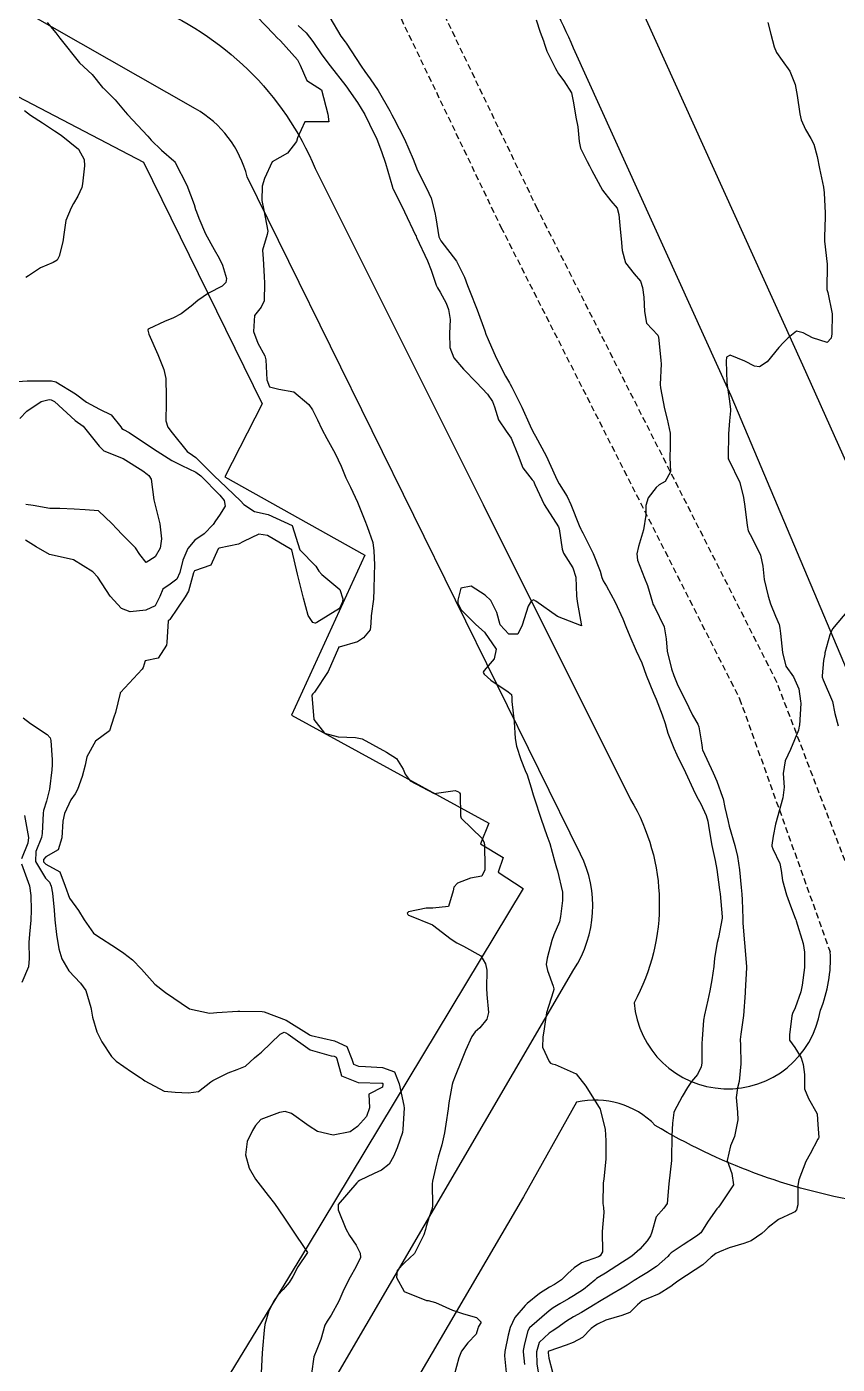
# Model space of a CAD drawing. Header units: metres. Extents: x 292545 to 299085, y 7450245 to 7463078.
# Drawn here: x 296555.7 to 296622.6, y 7461279.8 to 7461390.2 of the extents above; entities that cross this region are included whole.
import ezdxf

# ---------------------------------------------------------------- set-up
doc = ezdxf.new("R2010")
doc.units = ezdxf.units.M
doc.linetypes.add('DASHED', pattern=[0.75, 0.5, -0.25])
for name, color, linetype in [('Curvas de Nivel 1m', 11, 'Continuous'), ('Curvas de Nivel 5m', 15, 'Continuous'), ('Edificações', 30, 'Continuous'), ('Vias Primárias', 230, 'Continuous'), ('Vias Secundárias', 230, 'DASHED')]:
    doc.layers.add(name, color=color, linetype=linetype)

msp = doc.modelspace()

# ---------------------------------------------------------------- linework, layer by layer
at = {"layer": 'Curvas de Nivel 1m', "flags": 128}
for points, elevation in [([(296580.74, 7461390.97), (296581.65, 7461389.42), (296582.01, 7461388.96), (296582.1, 7461388.83), (296583.32, 7461386.94), (296583.62, 7461386.49), (296584.06, 7461385.89), (296584.74, 7461384.92), (296585.69, 7461383.26), (296585.87, 7461382.91), (296586.03, 7461382.63), (296586.92, 7461380.9), (296587.62, 7461379.26), (296587.75, 7461378.89), (296587.97, 7461378.32), (296588.73, 7461376.88), (296589.11, 7461376.03), (296589.4, 7461374.87), (296589.48, 7461374.42), (296589.74, 7461372.86), (296589.91, 7461372.51), (296591.19, 7461370.85), (296591.87, 7461369.52), (296592.12, 7461368.84), (296592.28, 7461368.41), (296592.9, 7461366.83), (296593.54, 7461365.1), (296593.63, 7461364.82), (296593.81, 7461364.38), (296594.29, 7461363.31), (296594.5, 7461362.81), (296595.24, 7461361.33), (296595.57, 7461360.79), (296595.64, 7461360.67), (296595.76, 7461360.44), (296596.58, 7461358.78), (296597.27, 7461357.23), (296597.49, 7461356.77), (296597.72, 7461356.38), (296598.6, 7461354.76), (296599.37, 7461353.06), (296599.51, 7461352.75), (296599.67, 7461352.46), (296600.34, 7461351.42), (296600.64, 7461350.74), (296601.34, 7461349.01), (296601.46, 7461348.72), (296601.51, 7461348.61), (296601.62, 7461348.4), (296602.48, 7461346.71), (296603.06, 7461345.23), (296603.21, 7461344.71), (296603.31, 7461344.44), (296603.57, 7461343.99), (296604.29, 7461342.69), (296604.93, 7461341.3), (296605.18, 7461340.68), (296605.52, 7461339.87), (296606.04, 7461338.67), (296606.49, 7461337.66), (296606.87, 7461336.66), (296607.46, 7461335.18), (296607.68, 7461334.66), (296608.18, 7461333.39), (296608.42, 7461332.65), (296608.65, 7461331.87), (296609.15, 7461330.63), (296609.4, 7461330.09), (296610.11, 7461328.62), (296610.75, 7461327.23), (296611.05, 7461326.61), (296611.36, 7461326.03), (296611.8, 7461325.06), (296611.94, 7461324.6), (296612.06, 7461323.88), (296612.29, 7461322.6), (296612.56, 7461321.34), (296612.7, 7461320.6), (296612.92, 7461318.94), (296612.96, 7461318.59), (296613.13, 7461316.7), (296613.13, 7461316.59), (296612.82, 7461315), (296612.73, 7461314.59), (296612.51, 7461313.29), (296612.45, 7461312.6), (296612.28, 7461311.5), (296612.12, 7461310.6), (296611.96, 7461309.81), (296611.66, 7461308.6), (296611.59, 7461308.16), (296611.47, 7461306.61), (296611.46, 7461306.27), (296611.45, 7461304.61), (296611.4, 7461304.31), (296611.09, 7461303.67), (296610.6, 7461303.1), (296610.26, 7461302.62), (296609.82, 7461301.87), (296609.17, 7461300.63), (296609.15, 7461300.53), (296609.04, 7461299.66), (296608.98, 7461298.63), (296608.95, 7461296.69), (296608.94, 7461296.63), (296608.94, 7461296.57), (296608.72, 7461294.64), (296608.59, 7461293.03), (296608.32, 7461292.65), (296607.68, 7461291.93), (296607.33, 7461290.66), (296607.22, 7461290.36), (296606.93, 7461289.95), (296606.33, 7461289.26), (296605.67, 7461288.67), (296605.22, 7461288.37), (296604.91, 7461288.19), (296603.49, 7461287.29), (296602.9, 7461286.93), (296602.77, 7461286.84), (296602.61, 7461286.71), (296601.68, 7461285.92), (296600.87, 7461285.4), (296600.45, 7461285.16), (296599.72, 7461284.74), (296599.19, 7461284.42), (296598.86, 7461284.17), (296597.24, 7461282.77), (296597.09, 7461282.52), (296596.82, 7461281.43), (296596.71, 7461280.88), (296596.7, 7461280.78), (296596.8, 7461279.73)], 663), ([(296597.79, 7461390.77), (296598.11, 7461389.76), (296598.38, 7461389.04), (296598.46, 7461388.76), (296598.67, 7461388.18), (296599.37, 7461386.75), (296599.63, 7461386.31), (296600.06, 7461385.74), (296600.68, 7461384.73), (296600.85, 7461383.92), (296601.06, 7461382.73), (296601.22, 7461381.94), (296601.34, 7461380.73), (296601.44, 7461380.17), (296601.99, 7461379.06), (296602.17, 7461378.72), (296602.36, 7461378.33), (296603.26, 7461376.71), (296603.94, 7461375.82), (296604.45, 7461375.21), (296604.61, 7461374.69), (296604.71, 7461373.48), (296604.78, 7461372.69), (296604.88, 7461371.71), (296605.16, 7461370.69), (296605.87, 7461369.79), (296606.39, 7461369.19), (296606.55, 7461368.67), (296606.66, 7461367.86), (296606.71, 7461366.67), (296606.89, 7461365.73), (296607.81, 7461364.73), (296607.86, 7461364.65), (296607.87, 7461364.59), (296608.06, 7461362.65), (296608.09, 7461362.35), (296608.02, 7461360.65), (296608.04, 7461360.37), (296608.38, 7461358.64), (296608.59, 7461357.79), (296608.83, 7461356.64), (296608.84, 7461355.51), (296608.81, 7461354.64), (296608.88, 7461353.44), (296608.42, 7461352.64), (296607.94, 7461352.38), (296607.67, 7461352.15), (296607.01, 7461351.3), (296606.82, 7461350.66), (296606.84, 7461349.87), (296606.64, 7461348.66), (296606.23, 7461347.29), (296606.08, 7461346.67), (296606.13, 7461346.14), (296606.72, 7461344.66), (296606.98, 7461344.07), (296607.37, 7461342.65), (296607.42, 7461342.52), (296607.55, 7461342.3), (296608.34, 7461340.64), (296608.5, 7461339.66), (296608.6, 7461338.64), (296608.96, 7461337.17), (296609.14, 7461336.63), (296609.47, 7461335.81), (296610.07, 7461334.62), (296610.69, 7461333.36), (296611.12, 7461332.61), (296611.2, 7461332.39), (296611.42, 7461331.06), (296611.48, 7461330.67), (296611.49, 7461330.61), (296611.52, 7461330.5), (296612.39, 7461328.59), (296612.69, 7461327.9), (296613.16, 7461326.58), (296613.21, 7461326.43), (296613.35, 7461325.73), (296613.62, 7461324.58), (296613.71, 7461324.2), (296614.18, 7461322.58), (296614.41, 7461321.68), (296614.57, 7461320.57), (296614.71, 7461319.13), (296614.76, 7461318.57), (296614.79, 7461318.1), (296614.83, 7461316.57), (296614.84, 7461316.17), (296614.98, 7461314.56), (296615.14, 7461312.61), (296615.14, 7461312.56), (296615.14, 7461312.5), (296615.04, 7461310.56), (296615.03, 7461310.42), (296614.9, 7461308.56), (296614.67, 7461307.02), (296614.63, 7461306.57), (296614.64, 7461306.09), (296614.66, 7461304.57), (296614.54, 7461303.11), (296614.41, 7461302.57), (296614.28, 7461301.78), (296614.41, 7461300.57), (296614.43, 7461299.95), (296614.14, 7461298.57), (296613.81, 7461297.79), (296613.54, 7461296.58), (296613.93, 7461295.51), (296614.06, 7461294.57), (296612.97, 7461292.92), (296612.82, 7461292.74), (296612.7, 7461292.59), (296611.98, 7461291.56), (296611.37, 7461290.61), (296611.13, 7461290.41), (296610.93, 7461290.29), (296609.92, 7461289.62), (296608.92, 7461288.97), (296608.76, 7461288.8), (296608.64, 7461288.64), (296607.72, 7461287.83), (296606.9, 7461287.3), (296606.5, 7461287.06), (296605.87, 7461286.67), (296605.28, 7461286.29), (296604.88, 7461286.05), (296604.02, 7461285.55), (296602.86, 7461284.85), (296602.78, 7461284.79), (296602.66, 7461284.71), (296601.53, 7461284.04), (296600.85, 7461283.66), (296600.27, 7461283.31), (296599.49, 7461282.74), (296599.11, 7461282.48), (296598.84, 7461282.32), (296598.03, 7461281.55), (296597.8, 7461280.77), (296597.82, 7461279.78), (296597.99, 7461278.77)], 662), ([(296557.4, 7461390.54), (296558.11, 7461389.68), (296558.45, 7461389.24), (296560.08, 7461387.22), (296561.11, 7461386.25), (296561.97, 7461385.19), (296562.01, 7461385.15), (296562.05, 7461385.12), (296563.03, 7461384.17), (296563.86, 7461383.17), (296564.03, 7461382.96), (296565.71, 7461381.15), (296566, 7461380.84), (296566.86, 7461380.01), (296567.87, 7461379.12), (296567.93, 7461379.07), (296567.98, 7461378.99), (296568.95, 7461377.11), (296569.53, 7461375.51), (296569.66, 7461375.1), (296569.73, 7461374.9), (296569.93, 7461374.4), (296570.47, 7461373.09), (296571.2, 7461371.79), (296571.61, 7461371.08), (296571.88, 7461370.5), (296572.21, 7461369.42), (296572.16, 7461369.08), (296571.86, 7461368.78), (296570.74, 7461368.2), (296569.85, 7461367.59), (296569.29, 7461367.11), (296568.48, 7461366.48), (296567.83, 7461366.16), (296567.09, 7461365.87), (296565.81, 7461365.25), (296565.75, 7461365.22), (296565.71, 7461365.15), (296565.81, 7461364.82), (296566.55, 7461363.14), (296567.04, 7461361.88), (296567.21, 7461361.14), (296567.23, 7461359.65), (296567.22, 7461359.14), (296567.21, 7461357.65), (296567.37, 7461357.13), (296567.72, 7461356.67), (296568.97, 7461355.11), (296569.41, 7461354.82), (296569.69, 7461354.62), (296571.23, 7461353.08), (296571.67, 7461352.66), (296573.37, 7461351.06), (296573.65, 7461350.76), (296574.52, 7461350.17), (296575.64, 7461349.93), (296577.62, 7461349.01), (296578.27, 7461347), (296579.59, 7461345.65), (296579.84, 7461345.24), (296580.08, 7461344.98), (296581.56, 7461343.72), (296581.81, 7461342.96), (296581.8, 7461342.7), (296581.54, 7461342.15), (296579.66, 7461340.99), (296579.57, 7461340.95), (296579.53, 7461340.95), (296579.33, 7461340.99), (296578.96, 7461341.58), (296578.56, 7461343), (296578.24, 7461344.34), (296578.08, 7461345), (296577.6, 7461347.01), (296575.61, 7461348.2), (296574.88, 7461348.3), (296573.61, 7461347.69), (296573.19, 7461347.48), (296571.6, 7461347.13), (296571.56, 7461347.12), (296571.52, 7461347.08), (296570.93, 7461345.75), (296569.58, 7461345.27), (296569.5, 7461345.1), (296569.07, 7461343.6), (296568.8, 7461343.11), (296567.53, 7461341.25), (296567.47, 7461341.19), (296567.41, 7461341.13), (296567.29, 7461339.35), (296567.26, 7461339.13), (296566.56, 7461338.07), (296565.49, 7461337.83), (296565.34, 7461337.3), (296565.26, 7461337.15), (296563.46, 7461335.22), (296563.44, 7461335.2), (296563.43, 7461335.18), (296563.05, 7461333.58), (296562.91, 7461333.19), (296562.56, 7461332.05), (296561.41, 7461331.2), (296560.69, 7461329.91), (296560.54, 7461329.21), (296560.31, 7461328.28), (296559.92, 7461327.21), (296559.72, 7461326.85), (296559.35, 7461326.36), (296558.83, 7461325.23), (296558.7, 7461324.6), (296558.62, 7461323.23), (296558.32, 7461322.22), (296557.3, 7461321.66), (296557.11, 7461321.44), (296557.1, 7461321.25), (296557.29, 7461321.04), (296558.46, 7461320.41), (296558.9, 7461319.23), (296559.26, 7461318.25), (296560, 7461317.22), (296560.47, 7461316.45), (296561.22, 7461315.36), (296561.42, 7461315.2), (296563.21, 7461314.07), (296563.74, 7461313.71), (296564.45, 7461313.16), (296565.19, 7461312.37), (296566.3, 7461311.14), (296567.17, 7461310.46), (296569.15, 7461309.11), (296570.81, 7461308.75), (296571.15, 7461308.77), (296571.41, 7461308.81), (296573.15, 7461308.9), (296573.31, 7461308.9), (296575.15, 7461308.89), (296575.32, 7461308.86), (296577.14, 7461308.18), (296579.04, 7461306.99), (296579.12, 7461306.94), (296579.2, 7461306.91), (296581.12, 7461306.46), (296582.15, 7461306), (296582.57, 7461304.95), (296582.7, 7461304.54), (296583.1, 7461304.38), (296583.69, 7461304.34), (296585.1, 7461304.26), (296586.08, 7461303.89), (296586.47, 7461302.9), (296586.85, 7461301.11), (296586.88, 7461300.9), (296586.78, 7461299.16), (296586.74, 7461298.9), (296586.3, 7461297.63), (296586.01, 7461296.91), (296585.64, 7461296.28), (296585, 7461295.78), (296584.4, 7461295.52), (296583.2, 7461294.94), (296583.08, 7461294.84), (296582.98, 7461294.73), (296581.42, 7461292.96), (296581.42, 7461292.5), (296582.07, 7461290.95), (296582.37, 7461290.39), (296582.92, 7461289.59), (296583.26, 7461288.94), (296583.27, 7461288.57), (296582.9, 7461287.78), (296582.43, 7461286.95), (296581.91, 7461285.92), (296581.49, 7461284.96), (296580.85, 7461283.81), (296580.51, 7461283.31), (296580.33, 7461282.98), (296580, 7461281.81), (296579.67, 7461280.98), (296579.43, 7461280.36), (296579.22, 7461278.99)], 666), ([(296578.12, 7461390.29), (296578.8, 7461389.69), (296579.33, 7461388.99), (296580.09, 7461387.88), (296580.77, 7461386.97), (296582.06, 7461385.31), (296582.2, 7461385.11), (296582.32, 7461384.96), (296583.03, 7461383.93), (296583.62, 7461382.94), (296584.02, 7461382.16), (296584.61, 7461380.92), (296585.02, 7461379.89), (296585.34, 7461378.92), (296585.92, 7461376.94), (296585.93, 7461376.91), (296585.93, 7461376.89), (296585.95, 7461376.86), (296586.9, 7461374.9), (296587.82, 7461372.98), (296587.86, 7461372.89), (296587.91, 7461372.79), (296588.81, 7461370.88), (296589.1, 7461370.1), (296589.53, 7461368.86), (296589.64, 7461368.64), (296589.86, 7461368.27), (296590.34, 7461367.36), (296590.53, 7461366.86), (296590.67, 7461366.02), (296590.63, 7461364.86), (296590.66, 7461363.71), (296590.99, 7461362.85), (296591.78, 7461361.91), (296592.86, 7461360.83), (296593.75, 7461359.87), (296594.18, 7461359.25), (296594.34, 7461358.81), (296594.66, 7461357.74), (296595.3, 7461356.8), (296595.71, 7461356.23), (296596.28, 7461354.79), (296596.68, 7461353.78), (296597.45, 7461352.77), (296597.56, 7461352.66), (296597.67, 7461352.41), (296598.43, 7461350.76), (296599.63, 7461348.89), (296599.68, 7461348.75), (296599.92, 7461347.05), (296600.04, 7461346.74), (296600.79, 7461345.53), (296601.05, 7461344.74), (296601.1, 7461343.2), (296601.17, 7461342.73), (296601.53, 7461340.73), (296599.54, 7461341.5), (296597.75, 7461342.77), (296597.55, 7461342.88), (296597.37, 7461342.77), (296597.12, 7461342.35), (296596.63, 7461340.78), (296596.27, 7461340.04), (296595.52, 7461340.05), (296594.8, 7461340.81), (296594.52, 7461341.84), (296594.04, 7461342.82), (296593.56, 7461343.26), (296592.4, 7461344), (296591.56, 7461343.84), (296591.3, 7461342.84), (296591.31, 7461342.61), (296591.55, 7461342.07), (296592.8, 7461340.83), (296593.52, 7461340.2), (296594.47, 7461338.81), (296594.32, 7461337.99), (296593.49, 7461337.05), (296593.41, 7461336.89), (296593.43, 7461336.82), (296593.48, 7461336.74), (296594.04, 7461336.25), (296595.47, 7461335.27), (296595.74, 7461335.07), (296595.77, 7461334.8), (296595.76, 7461334.49), (296595.95, 7461332.79), (296596.05, 7461331.42), (296596.16, 7461330.79), (296596.5, 7461329.68), (296596.87, 7461328.78), (296597.02, 7461328.42), (296597.37, 7461327.36), (296597.53, 7461326.77), (296597.6, 7461326.53), (296598.18, 7461324.76), (296598.67, 7461323.41), (296598.9, 7461322.75), (296599.3, 7461321.32), (296599.46, 7461320.75), (296599.54, 7461320.5), (296599.96, 7461318.74), (296599.96, 7461318.05), (296599.79, 7461316.74), (296599.7, 7461316.28), (296599.23, 7461315.21), (296599.06, 7461314.75), (296598.68, 7461313.28), (296598.61, 7461312.76), (296598.7, 7461312.27), (296599.18, 7461310.97), (296599.24, 7461310.75), (296599.23, 7461310.69), (296599.17, 7461310.51), (296598.64, 7461308.76), (296598.44, 7461307.45), (296598.34, 7461306.76), (296598.29, 7461305.94), (296598.85, 7461304.75), (296598.96, 7461304.61), (296599.1, 7461304.55), (296599.34, 7461304.51), (296601.09, 7461303.75), (296601.87, 7461302.72), (296603.05, 7461300.83), (296603.1, 7461300.71), (296603.47, 7461299.13), (296603.51, 7461298.7), (296603.53, 7461298.2), (296603.53, 7461296.7), (296603.36, 7461295.07), (296603.32, 7461294.7), (296603.29, 7461293.03), (296603.33, 7461292.7), (296603.36, 7461292.3), (296603.22, 7461290.71), (296603.24, 7461289.03), (296603.06, 7461288.71), (296602.91, 7461288.62), (296601.51, 7461288.12), (296600.9, 7461287.72), (296600.4, 7461287.24), (296599.88, 7461286.74), (296599.29, 7461286.35), (296598.88, 7461286.12), (296598.05, 7461285.59), (296597.04, 7461284.78), (296596.86, 7461284.61), (296596.02, 7461283.62), (296595.63, 7461282.79), (296595.46, 7461282.16), (296595.18, 7461280.8), (296595.16, 7461280.45), (296595.32, 7461278.79)], 664), ([(296616.9, 7461390.54), (296617.16, 7461389.59), (296617.42, 7461388.54), (296617.62, 7461388.06), (296618.08, 7461387.4), (296618.73, 7461386.52), (296619.15, 7461385.43), (296619.33, 7461384.52), (296619.53, 7461383.01), (296619.66, 7461382.51), (296620.01, 7461381.7), (296620.46, 7461380.96), (296620.69, 7461380.5), (296620.97, 7461379.47), (296621.17, 7461378.49), (296621.49, 7461376.96), (296621.55, 7461376.49), (296621.64, 7461374.79), (296621.64, 7461374.49), (296621.58, 7461372.82), (296621.59, 7461372.49), (296621.79, 7461370.59), (296621.79, 7461370.49), (296621.77, 7461368.59), (296621.78, 7461368.49), (296621.86, 7461368.24), (296622.21, 7461366.48), (296622.18, 7461364.85), (296622.12, 7461364.49), (296621.81, 7461364.11), (296620.58, 7461364.5), (296619.82, 7461364.93), (296619.27, 7461365.07), (296618.58, 7461364.52), (296618.2, 7461364.13), (296617.8, 7461363.7), (296616.84, 7461362.54), (296616.22, 7461362.12), (296615.79, 7461362.17), (296615, 7461362.57), (296613.8, 7461363.07), (296613.48, 7461362.9), (296613.45, 7461362.58), (296613.52, 7461360.82), (296613.55, 7461360.58), (296613.58, 7461360.4), (296613.75, 7461359.28), (296613.83, 7461358.58), (296613.83, 7461358.49), (296613.73, 7461357.66), (296613.66, 7461356.58), (296613.62, 7461354.65), (296613.63, 7461354.58), (296613.64, 7461354.53), (296613.69, 7461354.43), (296614.58, 7461352.57), (296614.89, 7461351.33), (296615.01, 7461350.57), (296615.19, 7461349), (296615.29, 7461348.56), (296615.62, 7461347.96), (296616.31, 7461346.55), (296616.49, 7461345.65), (296616.6, 7461344.55), (296616.92, 7461343.19), (296617.11, 7461342.54), (296617.54, 7461341.54), (296617.83, 7461340.83), (296617.89, 7461340.53), (296617.96, 7461340.1), (296618.12, 7461338.53), (296618.38, 7461337.41), (296619.03, 7461336.52), (296619.47, 7461335.53), (296619.61, 7461334.51), (296619.63, 7461334.33), (296619.51, 7461332.51), (296619.5, 7461332.44), (296619.43, 7461332.12), (296618.76, 7461330.52), (296618.34, 7461329.58), (296618.16, 7461328.53), (296618.24, 7461327.4), (296618.14, 7461326.53), (296617.68, 7461324.86), (296617.59, 7461324.54), (296617.54, 7461324.34), (296617.33, 7461323.36), (296617.24, 7461322.62), (296617.24, 7461322.54), (296617.31, 7461322.32), (296617.88, 7461321.11), (296617.99, 7461320.53), (296618.12, 7461319.69), (296618.43, 7461318.52), (296618.66, 7461317.92), (296619.19, 7461316.51), (296619.21, 7461316.47), (296619.24, 7461316.38), (296619.82, 7461314.5), (296619.94, 7461313.77), (296619.92, 7461312.51), (296619.74, 7461311.07), (296619.63, 7461310.51), (296619.16, 7461309.19), (296618.95, 7461308.73), (296618.89, 7461308.52), (296618.7, 7461306.95), (296618.7, 7461306.52), (296619.12, 7461305.9), (296619.65, 7461305.05), (296619.83, 7461304.51), (296619.93, 7461303.67), (296619.93, 7461302.51), (296620.27, 7461301.71), (296620.95, 7461300.49), (296620.97, 7461300.41), (296621.04, 7461299.54), (296621.1, 7461298.49), (296621.09, 7461298.43), (296621.03, 7461298.33), (296620.39, 7461297.13), (296620.05, 7461296.5), (296619.46, 7461294.99), (296619.38, 7461294.51), (296619.37, 7461292.92), (296619.27, 7461292.52), (296619.13, 7461292.35), (296618.96, 7461292.26), (296617.78, 7461291.7), (296616.94, 7461291.05), (296616.69, 7461290.79), (296616.42, 7461290.55), (296615.52, 7461289.96), (296614.92, 7461289.74), (296613.7, 7461289.36), (296612.92, 7461289.04), (296612.62, 7461288.89), (296612.22, 7461288.6), (296611.54, 7461287.97), (296610.9, 7461287.56), (296609.48, 7461286.63), (296609.15, 7461286.37), (296608.89, 7461286.17), (296607.94, 7461285.58), (296606.87, 7461285.14), (296606.54, 7461284.99), (296606.15, 7461284.67), (296605.5, 7461284.03), (296604.85, 7461283.77), (296603.54, 7461283.39), (296602.85, 7461283.07), (296602.61, 7461282.94), (296602.33, 7461282.72), (296601.6, 7461281.96), (296600.83, 7461281.55), (296600.24, 7461281.32), (296598.81, 7461280.83), (296598.77, 7461280.8), (296598.76, 7461280.75), (296598.76, 7461280.7), (296598.81, 7461280.25), (296599.13, 7461279.09)], 661), ([(296555.53, 7461383.28), (296556.03, 7461382.89), (296557.02, 7461382.25), (296558.01, 7461381.6), (296558.57, 7461381.23), (296559.99, 7461380.09), (296560.46, 7461379.22), (296560.48, 7461378.71), (296560.32, 7461377.22), (296560.26, 7461376.91), (296559.95, 7461376.2), (296559.57, 7461375.59), (296559.4, 7461375.23), (296558.96, 7461374.19), (296558.8, 7461373.23), (296558.7, 7461372.44), (296558.39, 7461371.24), (296558.22, 7461370.91), (296557.89, 7461370.73), (296556.86, 7461370.28), (296555.87, 7461369.64), (296555.65, 7461369.48)], 667), ([(296554.2, 7461360.85), (296555.77, 7461360.95), (296556.07, 7461360.96), (296557.77, 7461360.97), (296558.13, 7461360.87), (296559.75, 7461359.89), (296560.66, 7461359.21), (296561.74, 7461358.61), (296562.69, 7461358.14), (296563.5, 7461357.17), (296563.58, 7461357.03), (296563.72, 7461356.95), (296564.19, 7461356.69), (296565.7, 7461355.68), (296566.48, 7461355.14), (296567.69, 7461354.38), (296568.53, 7461353.96), (296569.68, 7461353.41), (296570.08, 7461353.1), (296571.66, 7461351.51), (296572.01, 7461351.08), (296572.1, 7461350.62), (296571.63, 7461349.86), (296571.3, 7461349.41), (296571.1, 7461349.09), (296570.37, 7461348.33), (296569.61, 7461347.79), (296569.01, 7461347.11), (296568.62, 7461346.14), (296568.36, 7461345.12), (296568.11, 7461344.58), (296567.57, 7461344.17), (296566.95, 7461343.75), (296566.7, 7461343.14), (296566.31, 7461342.38), (296565.54, 7461342.02), (296564.26, 7461341.89), (296563.54, 7461342.15), (296562.6, 7461343.19), (296561.58, 7461344.74), (296561.18, 7461345.2), (296559.59, 7461346.18), (296558.73, 7461346.37), (296557.6, 7461346.61), (296556.5, 7461347.26), (296555.61, 7461347.8)], 667), ([(296555.15, 7461357.86), (296555.73, 7461358.44), (296556.91, 7461359.25), (296557.57, 7461359.42), (296557.75, 7461359.4), (296558, 7461359.24), (296559.73, 7461357.69), (296560.39, 7461357.21), (296561.71, 7461355.57), (296561.88, 7461355.37), (296562.08, 7461355.19), (296563.69, 7461354.55), (296565.3, 7461353.54), (296565.67, 7461353.26), (296565.81, 7461353.15), (296565.99, 7461352.83), (296566.22, 7461351.14), (296566.41, 7461350.37), (296566.71, 7461349.14), (296566.85, 7461347.9), (296566.73, 7461347.14), (296566.31, 7461346.43), (296565.59, 7461345.95), (296565.07, 7461346.63), (296564.7, 7461347.16), (296563.61, 7461348.28), (296563.17, 7461348.73), (296562.74, 7461349.18), (296561.64, 7461350.23), (296560.54, 7461350.31), (296559.64, 7461350.35), (296558.45, 7461350.43), (296557.64, 7461350.42), (296556.24, 7461350.67), (296555.65, 7461350.76)], 668), ([(296555.43, 7461333.12), (296556.02, 7461332.67), (296557.42, 7461331.75), (296557.66, 7461331.49), (296557.72, 7461331.25), (296557.82, 7461329.67), (296557.82, 7461329.24), (296557.79, 7461328.84), (296557.6, 7461327.25), (296557.35, 7461326.25), (296557.11, 7461325.49), (296557.07, 7461325.25), (296557, 7461323.58), (296556.94, 7461323.25), (296556.47, 7461322.09), (296556.44, 7461321.26), (296557.28, 7461319.89), (296557.59, 7461319.56), (296557.73, 7461319.24), (296557.85, 7461318.66), (296557.99, 7461317.24), (296558.04, 7461316.44), (296558.17, 7461315.24), (296558.38, 7461314.07), (296558.63, 7461313.24), (296559.19, 7461312.24), (296560.17, 7461311.22), (296560.59, 7461310.63), (296561.01, 7461309.2), (296561.03, 7461309.08), (296561.15, 7461308.42), (296561.51, 7461307.2), (296561.93, 7461306.38), (296562.72, 7461305.18), (296563.1, 7461304.79), (296564.36, 7461303.9), (296565.09, 7461303.42), (296565.24, 7461303.31), (296565.48, 7461303.15), (296567.07, 7461302.3), (296567.97, 7461302.22), (296569.07, 7461302.18), (296569.89, 7461302.27), (296570.93, 7461303.08), (296571.08, 7461303.19), (296572.35, 7461303.81), (296573.09, 7461304.09), (296573.77, 7461304.38), (296574.53, 7461305.05), (296574.84, 7461305.31), (296575.11, 7461305.53), (296576.63, 7461307.02), (296576.96, 7461307.17), (296577.12, 7461307.13), (296577.31, 7461307.01), (296579.11, 7461305.71), (296580.86, 7461305.22), (296581.11, 7461305.19), (296581.26, 7461305.12), (296581.31, 7461304.97), (296581.71, 7461303.58), (296583.08, 7461303.01), (296585.04, 7461302.96), (296585.08, 7461302.96), (296585.11, 7461302.95), (296585.12, 7461302.92), (296585.13, 7461302.87), (296585.08, 7461302.64), (296583.95, 7461302.05), (296584.03, 7461300.93), (296583.76, 7461300.21), (296583.04, 7461299.39), (296582.42, 7461298.95), (296581.03, 7461298.66), (296579.72, 7461298.98), (296579.04, 7461299.41), (296577.58, 7461300.47), (296577.05, 7461300.63), (296576.58, 7461300.55), (296575.04, 7461299.96), (296574.61, 7461299.47), (296574.37, 7461299.05), (296573.92, 7461298.16), (296573.77, 7461297.05), (296574.09, 7461295.96), (296574.61, 7461295.04), (296574.98, 7461294.53), (296575.64, 7461293.7), (296576.17, 7461293.02), (296576.95, 7461291.9), (296577.55, 7461291), (296578.91, 7461288.99), (296578.11, 7461287.79), (296577.7, 7461287), (296577.38, 7461286.51), (296576.88, 7461285.93), (296576.44, 7461285.45), (296576.14, 7461285.03), (296575.7, 7461284.18), (296575.37, 7461283.03), (296575.31, 7461282.57), (296575.18, 7461281.04), (296575.17, 7461280.68), (296575.08, 7461279.04)], 667), ([(296555.54, 7461325.07), (296555.88, 7461323.26), (296555.81, 7461322.77), (296555.3, 7461321.48)], 668), ([(296555.29, 7461321.07), (296555.95, 7461319.26), (296556.07, 7461318.45), (296556.1, 7461317.26), (296556.06, 7461316.43), (296555.94, 7461315.26), (296555.9, 7461314.57), (296555.92, 7461313.26), (296555.87, 7461312.58), (296555.33, 7461311.27)], 668)]:
    msp.add_lwpolyline(points, dxfattribs=dict(at, elevation=elevation))
at = {"layer": 'Curvas de Nivel 5m', "flags": 128}
for points, elevation in [([(296574.73, 7461391.04), (296576.11, 7461389.58), (296576.38, 7461389.3), (296576.66, 7461389.02), (296578.08, 7461387.45), (296578.3, 7461387.01), (296578.84, 7461385.77), (296580.05, 7461384.98), (296580.59, 7461382.97), (296580.65, 7461382.35), (296580.02, 7461382.33), (296578.69, 7461382.33), (296578.08, 7461381.01), (296578, 7461380.72), (296577.24, 7461379.77), (296575.98, 7461379.03), (296575.34, 7461377.66), (296575.16, 7461377.04), (296575.14, 7461375.84), (296575.29, 7461375.04), (296575.63, 7461373.32), (296575.58, 7461373.03), (296575.19, 7461371.74), (296575.24, 7461371.04), (296575.33, 7461369.57), (296575.36, 7461369.03), (296575.33, 7461367.55), (296575.08, 7461367.04), (296574.53, 7461366.34), (296574.45, 7461365.04), (296574.79, 7461364.06), (296575.38, 7461363.03), (296575.45, 7461362.7), (296575.53, 7461361.03), (296575.76, 7461360.47), (296576.53, 7461360.26), (296577.76, 7461360.06), (296579, 7461358.99), (296579.32, 7461358.56), (296579.73, 7461357.75), (296580.07, 7461356.98), (296580.49, 7461356.19), (296581.18, 7461354.97), (296581.68, 7461353.9), (296582.07, 7461352.96), (296582.44, 7461352.18), (296583.03, 7461350.95), (296583.63, 7461349.42), (296583.83, 7461348.94), (296584.28, 7461347.6), (296584.38, 7461346.93), (296584.43, 7461345.76), (296584.41, 7461344.93), (296584.37, 7461343.74), (296584.34, 7461342.93), (296584.16, 7461341.56), (296584.14, 7461340.93), (296584.06, 7461340.4), (296583.51, 7461339.73), (296583.03, 7461339.42), (296581.5, 7461338.98), (296581.49, 7461338.98), (296581.47, 7461338.96), (296581.45, 7461338.9), (296580.61, 7461336.97), (296579.47, 7461335.25), (296579.33, 7461335.12), (296579.25, 7461334.99), (296579.43, 7461332.99), (296580.3, 7461331.86), (296581.42, 7461331.55), (296582.87, 7461331.5), (296583.42, 7461331.39), (296584.27, 7461330.93), (296585.41, 7461330.3), (296586.26, 7461329.77), (296586.81, 7461328.9), (296586.96, 7461328.47), (296587.37, 7461327.92), (296589.36, 7461326.87), (296591.1, 7461327.12), (296591.36, 7461327.03), (296591.46, 7461326.95), (296591.5, 7461326.85), (296591.53, 7461325.03), (296591.59, 7461324.85), (296593.32, 7461323.18), (296593.49, 7461322.82), (296593.51, 7461322.62), (296593.53, 7461320.82), (296593.54, 7461320.57), (296593.29, 7461320.07), (296592.35, 7461319.9), (296591.28, 7461319.49), (296590.97, 7461319.16), (296590.92, 7461318.85), (296590.55, 7461317.56), (296589.25, 7461317.41), (296588.7, 7461317.42), (296587.25, 7461317.1), (296587.13, 7461317.01), (296587.17, 7461316.89), (296587.21, 7461316.86), (296587.24, 7461316.84), (296587.33, 7461316.8), (296589.23, 7461316.05), (296590.76, 7461314.85), (296591.22, 7461314.55), (296591.78, 7461314.27), (296593.2, 7461313.47), (296593.6, 7461312.82), (296593.7, 7461312.3), (296593.68, 7461310.81), (296593.7, 7461310.28), (296593.83, 7461308.81), (296593.71, 7461308.24), (296593.13, 7461307.54), (296592.75, 7461307.21), (296592.46, 7461306.83), (296591.94, 7461305.66), (296591.6, 7461304.84), (296591.09, 7461303.54), (296590.89, 7461303.04), (296590.83, 7461302.85), (296590.56, 7461301.35), (296590.5, 7461300.86), (296590.32, 7461299.58), (296590.2, 7461298.86), (296590, 7461297.88), (296589.7, 7461296.86), (296589.56, 7461296.3), (296589.23, 7461294.87), (296589.19, 7461294.65), (296589.21, 7461292.87), (296589.2, 7461292.63), (296588.95, 7461291.94), (296588.69, 7461291.12), (296588.63, 7461290.87), (296588.5, 7461290.45), (296587.72, 7461288.89), (296586.91, 7461288.13), (296586.3, 7461287.51), (296586.24, 7461286.91), (296586.88, 7461285.77), (296588.71, 7461285.03), (296588.87, 7461285.02), (296589.46, 7461284.86), (296590.86, 7461284.22), (296591.79, 7461283.91), (296592.85, 7461283.61), (296593.24, 7461283.22), (296593, 7461282.83), (296592.95, 7461282.72), (296592.83, 7461282.23), (296592.13, 7461281.53), (296591.62, 7461280.84), (296591.38, 7461280.28), (296591.02, 7461278.85)], 665), ([(296623.55, 7461342.06), (296622.25, 7461340.48), (296622.03, 7461339.98), (296621.62, 7461338.49), (296621.6, 7461338.39), (296621.5, 7461337.87), (296621.38, 7461336.6), (296621.4, 7461336.49), (296621.48, 7461336.27), (296622.23, 7461334.48), (296622.43, 7461333.49), (296622.71, 7461332.48)], 660)]:
    msp.add_lwpolyline(points, dxfattribs=dict(at, elevation=elevation))
at = {"layer": 'Edificações'}
msp.add_lwpolyline([(296485.51, 7461276.5), (296496.7, 7461297.73), (296511.23, 7461290.2), (296517.19, 7461300.45), (296502.66, 7461308.08), (296538.63, 7461371.15), (296548.23, 7461387.95), (296565.37, 7461379.02), (296575.16, 7461359.07), (296572.08, 7461353.02), (296583.64, 7461346.57), (296577.58, 7461333.36), (296593.88, 7461324.43), (296593.18, 7461322.74), (296595.06, 7461321.6), (296594.65, 7461320.39), (296596.71, 7461319.03), (296578.88, 7461289.45), (296568.34, 7461272.14)], dxfattribs=at)
at = {"layer": 'Vias Primárias'}
for points in [[(296390.59, 7461575.87, 0.000017), (296427.55, 7461557.18, 0.000726), (296450.73, 7461545.51, -0.049818), (296466.77, 7461535.34, 0.001961), (296501.76, 7461508.16, -0.010894), (296522.66, 7461491.33), (296528.36, 7461486.85), (296533.35, 7461481.41), (296560.42, 7461450.56), (296591.17, 7461414.36), (296599.12, 7461405.3, -0.032911), (296606.73, 7461391.08), (296619.76, 7461362.29), (296636.51, 7461324.87), (296652.79, 7461281.91, 0.252984), (296670.31, 7461269.53, -0.027348), (296679.73, 7461269.83), (296695.95, 7461273.79), (296706.64, 7461278.69), (296712.06, 7461281.17, 0.386976), (296714.3, 7461290.22)], [(296875.36, 7461346.23), (296841.83, 7461326.26), (296784.72, 7461301.67), (296736.65, 7461285.36), (296708.09, 7461273.5), (296696.41, 7461269.65), (296680.49, 7461266.56, -0.067835), (296670.29, 7461263.1, -0.307867), (296646.51, 7461279.36), (296629.47, 7461322.78), (296613.87, 7461359.72), (296600.87, 7461388.44, 0.042845), (296593.33, 7461402.07), (296586.29, 7461410.17), (296555.61, 7461446.29), (296518.21, 7461486.66, 0.010732), (296497.83, 7461503.07, -0.001961), (296462.81, 7461530.27, 0.049818), (296447.84, 7461539.76, -0.000726), (296424.65, 7461551.44, -0.000017), (296387.69, 7461570.13, 0.028434)], [(296620.72, 7461202.82, -0.029727), (296637.78, 7461220.64, 0.157123), (296645.48, 7461232.63, 0.133931), (296650.03, 7461242.82, 0.162547), (296648.67, 7461249.95, -0.013259), (296642.56, 7461266.3, 0.009808), (296636.64, 7461279.66, 0.057162), (296631.72, 7461288.21, 0.184813), (296624.59, 7461293.18, -0.092873), (296607.61, 7461299.48, 0.263732), (296601.12, 7461301.4), (296596.72, 7461293.59), (296571.2, 7461249.95), (296550.1, 7461213.15), (296530.04, 7461178.15), (296519.51, 7461160.92), (296531.79, 7461155.76)]]:
    msp.add_lwpolyline(points, format="xyb", dxfattribs=at)
at = {"layer": 'Vias Primárias', "elevation": 689.16}
msp.add_lwpolyline([(296142.18, 7461637.08), (296159.43, 7461625.13), (296167.32, 7461620.33), (296276.26, 7461557.5), (296370.49, 7461503.52), (296537.29, 7461408.5), (296565.68, 7461392.03, -0.202322), (296579.54, 7461378.48), (296593.41, 7461350.75), (296605.57, 7461326.4, -0.265304), (296605.86, 7461309.61, 0.883761), (296621.24, 7461308.99, 0.114322), (296622.05, 7461313.8)], format="xyb", dxfattribs=at)
at = {"layer": 'Vias Primárias'}
msp.add_lwpolyline([(296564.51, 7461249.95), (296578.75, 7461274.45), (296600.89, 7461312.34, 0.263881), (296601.45, 7461321.87), (296573.92, 7461377.81, 0.204378), (296569.65, 7461383.42), (296545.95, 7461396.92), (296516.35, 7461347.03), (296481.54, 7461286.17, 0.417031), (296485.28, 7461272.55), (296525.46, 7461249.95), (296546.81, 7461237.36, 0.285858), (296559.16, 7461240.74, -0.011643)], format="xyb", close=True, dxfattribs=at)
at = {"layer": 'Vias Secundárias'}
for points in [[(296625.69, 7461315.01), (296617.65, 7461336.07), (296597.89, 7461375.14), (296589.49, 7461392.65), (296559.56, 7461431.13), (296528.44, 7461466.8), (296517.71, 7461477.42), (296510.83, 7461483.4), (296476.61, 7461512.46), (296450.65, 7461530.99, 0.110827), (296439.37, 7461539.69), (296414.3, 7461551.38), (296358.88, 7461576.32), (296310.8, 7461594.39), (296279.23, 7461604.85), (296221.05, 7461629.64), (296189.31, 7461642.8, 0.014374)], [(296219.75, 7461626.54), (296278.04, 7461601.71), (296309.68, 7461591.22), (296357.6, 7461573.22), (296412.9, 7461548.32), (296437.95, 7461536.64, -0.064802), (296449.06, 7461528.76), (296474.73, 7461510.22), (296508.64, 7461480.85), (296515.42, 7461474.95), (296525.99, 7461464.49), (296556.96, 7461428.99), (296586.62, 7461390.87), (296594.87, 7461373.65), (296614.57, 7461334.71), (296622.05, 7461313.8)]]:
    msp.add_lwpolyline(points, format="xyb", dxfattribs=at)

doc.saveas('drawing.dxf')
